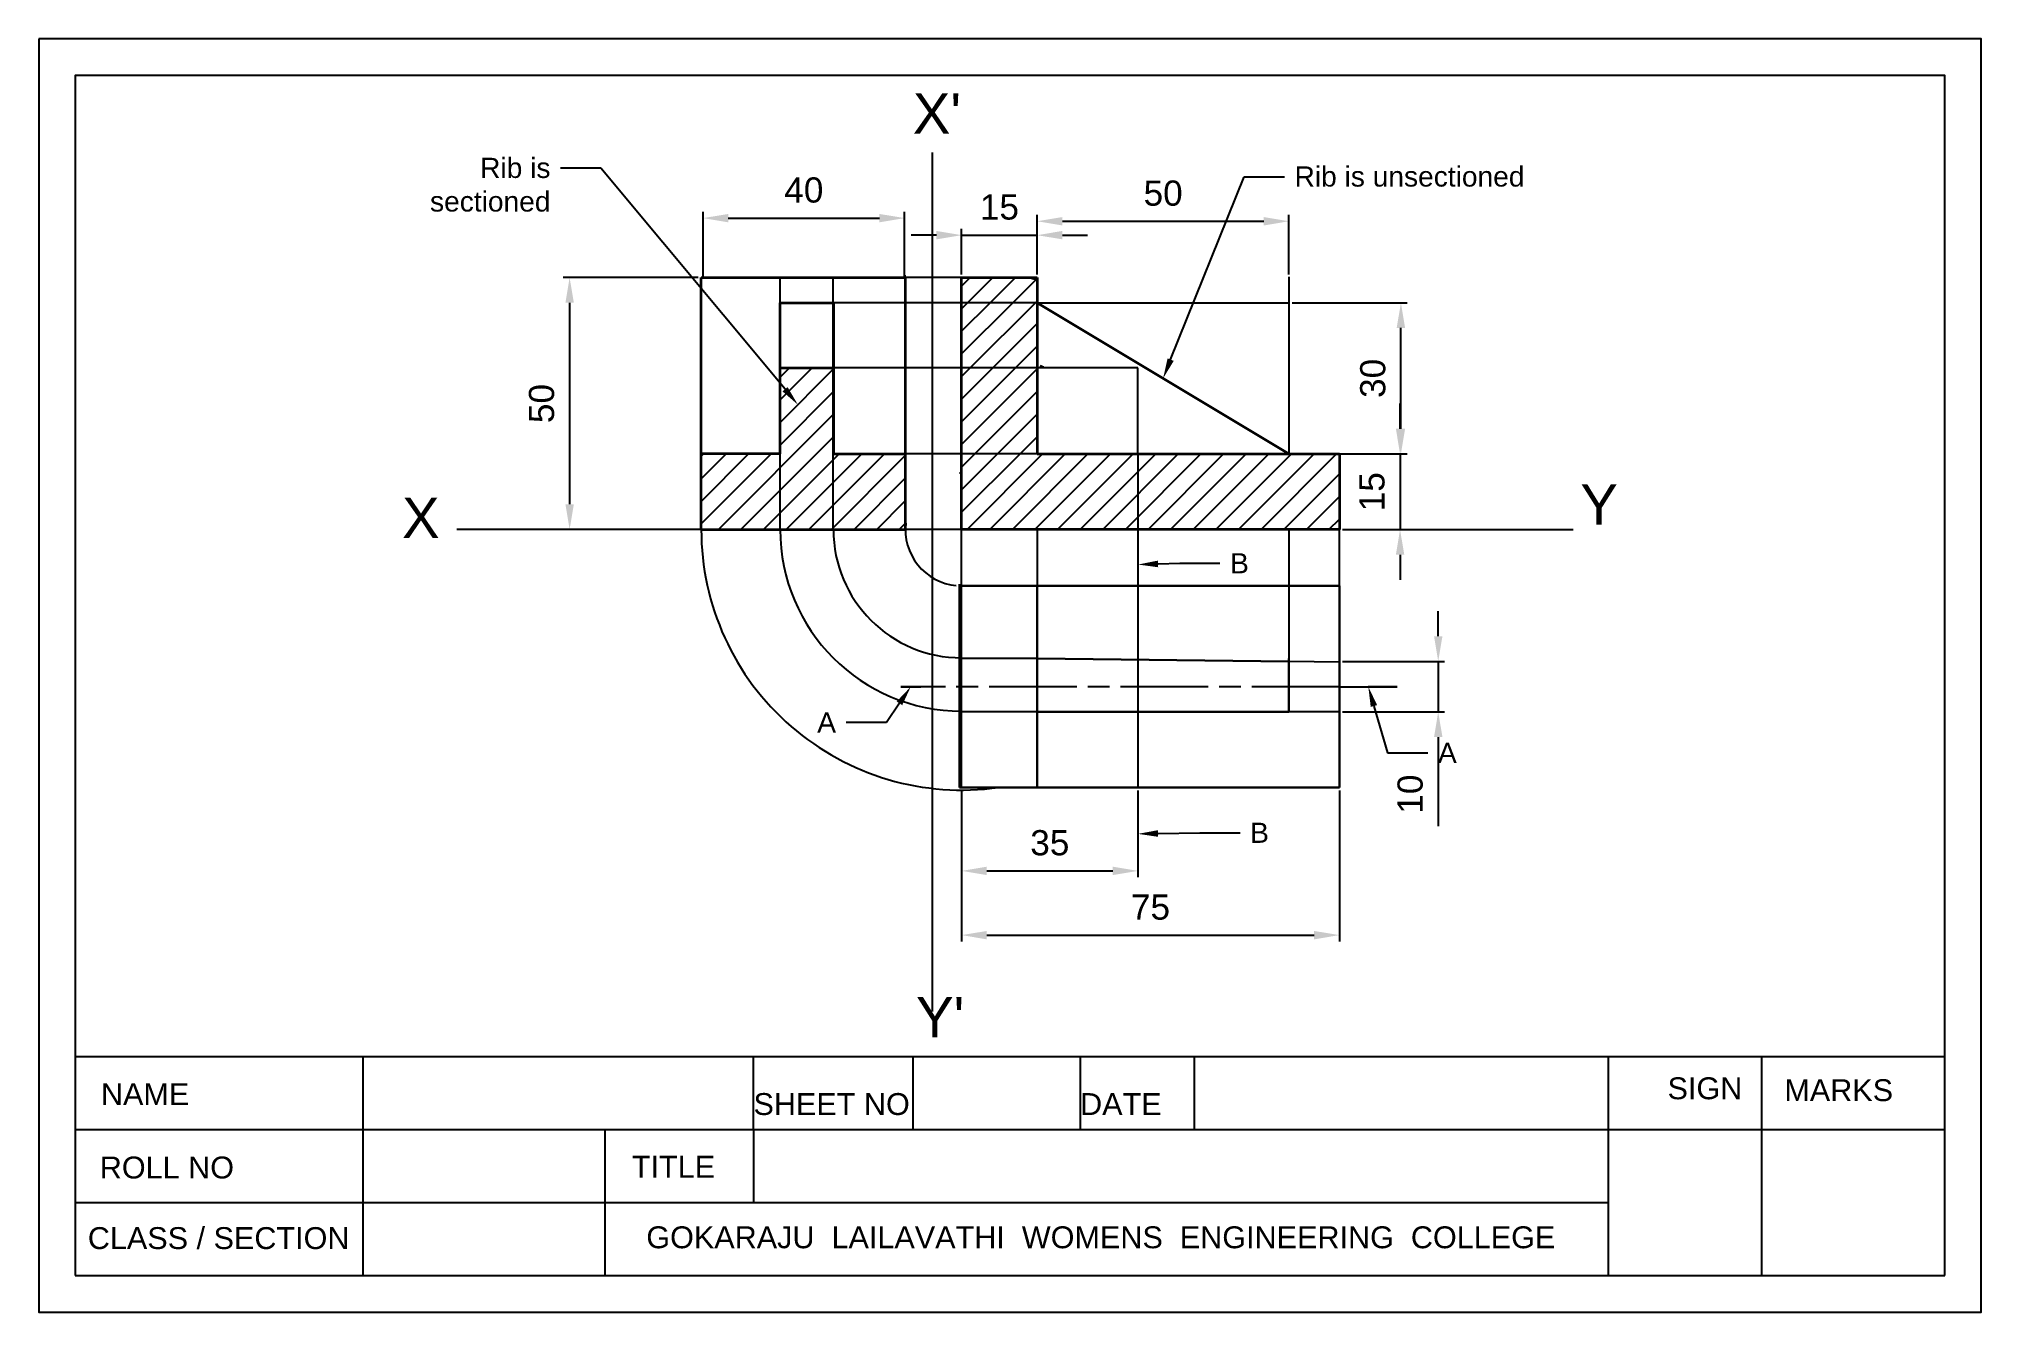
# Model space of a CAD drawing. Header units: millimetres. Extents: x 0 to 266, y 0 to 174.
import ezdxf
from ezdxf import colors
from ezdxf.entities.mleader import LeaderData, LeaderLine
from ezdxf.math import Vec2, Vec3

# ---------------------------------------------------------------- set-up
doc = ezdxf.new("R2010")
doc.units = ezdxf.units.MM
doc.header["$PDMODE"] = 35
doc.linetypes.add('ACAD_ISO08W100', pattern=[36, 24, -3, 6, -3])
doc.styles.get("Standard").update_dxf_attribs({"font": 'arial.ttf'})
doc.dimstyles.new('ISO-25', dxfattribs={"dimtxt": 5, "dimasz": 5, "dimexe": 1.25, "dimexo": 0.625, "dimgap": 3, "dimtad": 1, "dimdec": 0, "dimtxsty": 'Standard', "dimcen": 2.5, "dimadec": 0, "dimazin": 0, "dimtfac": 1, "dimtdec": 0, "dimtmove": 0, "dimatfit": 3, "dimfxl": 1, "dimarcsym": 0})
pattern_1 = [(45, (0.5074, 45.5718), (-1.549607, 1.549607), [])]

# ---------------------------------------------------------------- blocks, each defined once
blk = doc.blocks.new('*D10')
at = {"color": 0, "lineweight": -2, "transparency": 16777216}
for p, q in [((191.78, 92.58), (191.78, 96.03)), ((178.67, 89.13), (192.64, 89.13)), ((191.78, 89.13), (191.78, 82.22)), ((178.67, 82.22), (192.64, 82.22)), ((191.78, 78.77), (191.78, 66.57))]:
    blk.add_line(p, q, dxfattribs=at)
at = {"color": 0, "transparency": 16777216}
for points in [[(191.21, 92.58), (192.36, 92.58), (191.78, 89.13)], [(191.21, 78.77), (192.36, 78.77), (191.78, 82.22)]]:
    blk.add_solid(points, dxfattribs=at)
at = {"layer": 'Defpoints', "color": 0, "transparency": 16777216}
for p in [(178.24, 89.13), (178.24, 82.22), (191.78, 82.22)]:
    blk.add_point(p, dxfattribs=at)
at = {"color": 0, "transparency": 16777216, "insert": (187.95, 70.95), "char_height": 3.451, "attachment_point": 5, "rotation": 90}
blk.add_mtext('10', dxfattribs=at)
blk = doc.blocks.new('*D11')
at = {"color": 0, "lineweight": -2, "transparency": 16777216}
for p, q in [((90.35, 141.71), (71.88, 141.71)), ((72.74, 138.26), (72.74, 110.65)), ((90.35, 107.2), (71.88, 107.2))]:
    blk.add_line(p, q, dxfattribs=at)
at = {"color": 0, "transparency": 16777216}
for points in [[(72.17, 138.26), (73.32, 138.26), (72.74, 141.71)], [(72.17, 110.65), (73.32, 110.65), (72.74, 107.2)]]:
    blk.add_solid(points, dxfattribs=at)
at = {"layer": 'Defpoints', "color": 0, "transparency": 16777216}
for p in [(90.78, 141.71), (72.74, 107.2), (90.78, 107.2)]:
    blk.add_point(p, dxfattribs=at)
at = {"color": 0, "lineweight": -3, "transparency": 16777216, "insert": (68.91, 124.45), "char_height": 3.451, "attachment_point": 5, "rotation": 90}
blk.add_mtext('50', dxfattribs=at)
blk = doc.blocks.new('*D12')
at = {"color": 0, "lineweight": -2, "transparency": 16777216}
for p, q in [((123.02, 147.51), (119.57, 147.51)), ((126.47, 142.14), (126.47, 148.38)), ((126.47, 147.51), (136.82, 147.51)), ((136.82, 142.14), (136.82, 148.38)), ((140.27, 147.51), (143.72, 147.51))]:
    blk.add_line(p, q, dxfattribs=at)
at = {"color": 0, "transparency": 16777216}
for points in [[(123.02, 148.09), (123.02, 146.94), (126.47, 147.51)], [(140.27, 148.09), (140.27, 146.94), (136.82, 147.51)]]:
    blk.add_solid(points, dxfattribs=at)
at = {"layer": 'Defpoints', "color": 0, "transparency": 16777216}
for p in [(136.82, 147.51), (126.47, 141.71), (136.82, 141.71)]:
    blk.add_point(p, dxfattribs=at)
at = {"color": 0, "lineweight": -3, "transparency": 16777216, "insert": (131.64, 151.35), "char_height": 3.451, "attachment_point": 5}
blk.add_mtext('15', dxfattribs=at)
blk = doc.blocks.new('*D13')
at = {"color": 0, "lineweight": -2, "transparency": 16777216}
for p, q in [((136.82, 142.14), (136.82, 150.28)), ((140.27, 149.42), (167.88, 149.42)), ((171.33, 142.14), (171.33, 150.28))]:
    blk.add_line(p, q, dxfattribs=at)
at = {"color": 0, "transparency": 16777216}
for points in [[(140.27, 149.99), (140.27, 148.84), (136.82, 149.42)], [(167.88, 149.99), (167.88, 148.84), (171.33, 149.42)]]:
    blk.add_solid(points, dxfattribs=at)
at = {"layer": 'Defpoints', "color": 0, "transparency": 16777216}
for p in [(171.33, 149.42), (136.82, 141.71), (171.33, 141.71)]:
    blk.add_point(p, dxfattribs=at)
at = {"color": 0, "lineweight": -3, "transparency": 16777216, "insert": (154.08, 153.25), "char_height": 3.451, "attachment_point": 5}
blk.add_mtext('50', dxfattribs=at)
blk = doc.blocks.new('*D14')
at = {"color": 0, "lineweight": -2, "transparency": 16777216}
for p, q in [((186.55, 121), (186.55, 124.45)), ((178.67, 117.55), (187.41, 117.55)), ((186.55, 117.55), (186.55, 107.2)), ((178.67, 107.2), (187.41, 107.2)), ((186.55, 103.74), (186.55, 100.29))]:
    blk.add_line(p, q, dxfattribs=at)
at = {"color": 0, "transparency": 16777216}
for points in [[(185.98, 121), (187.13, 121), (186.55, 117.55)], [(185.98, 103.74), (187.13, 103.74), (186.55, 107.2)]]:
    blk.add_solid(points, dxfattribs=at)
at = {"layer": 'Defpoints', "color": 0, "transparency": 16777216}
for p in [(178.24, 117.55), (178.24, 107.2), (186.55, 107.2)]:
    blk.add_point(p, dxfattribs=at)
at = {"color": 0, "lineweight": -3, "transparency": 16777216, "insert": (182.72, 112.37), "char_height": 3.451, "attachment_point": 5, "rotation": 90}
blk.add_mtext('15', dxfattribs=at)
blk = doc.blocks.new('*D15')
at = {"color": 0, "lineweight": -2, "transparency": 16777216}
for p, q in [((126.47, 71.44), (126.47, 50.77)), ((178.24, 71.44), (178.24, 50.77)), ((129.92, 51.64), (174.78, 51.64))]:
    blk.add_line(p, q, dxfattribs=at)
at = {"color": 0, "transparency": 16777216}
for points in [[(129.92, 52.21), (129.92, 51.06), (126.47, 51.64)], [(174.78, 52.21), (174.78, 51.06), (178.24, 51.64)]]:
    blk.add_solid(points, dxfattribs=at)
at = {"layer": 'Defpoints', "color": 0, "transparency": 16777216}
for p in [(126.47, 71.87), (178.24, 71.87), (178.24, 51.64)]:
    blk.add_point(p, dxfattribs=at)
at = {"color": 0, "lineweight": -3, "transparency": 16777216, "insert": (152.35, 55.46), "char_height": 3.451, "attachment_point": 5}
blk.add_mtext('75', dxfattribs=at)
blk = doc.blocks.new('*D16')
at = {"color": 0, "lineweight": -2, "transparency": 16777216}
for p, q in [((126.47, 71.08), (126.47, 59.58)), ((150.63, 71.44), (150.63, 59.58)), ((129.92, 60.44), (147.18, 60.44))]:
    blk.add_line(p, q, dxfattribs=at)
at = {"color": 0, "transparency": 16777216}
for points in [[(129.92, 61.01), (129.92, 59.86), (126.47, 60.44)], [(147.18, 61.01), (147.18, 59.86), (150.63, 60.44)]]:
    blk.add_solid(points, dxfattribs=at)
at = {"layer": 'Defpoints', "color": 0, "transparency": 16777216}
for p in [(126.47, 71.51), (150.63, 71.87), (150.63, 60.44)]:
    blk.add_point(p, dxfattribs=at)
at = {"color": 0, "lineweight": -3, "transparency": 16777216, "insert": (138.55, 64.27), "char_height": 3.451, "attachment_point": 5}
blk.add_mtext('35', dxfattribs=at)
blk = doc.blocks.new('*D17')
at = {"color": 0, "lineweight": -2, "transparency": 16777216}
for p, q in [((171.76, 138.26), (187.53, 138.26)), ((186.67, 121), (186.67, 134.8)), ((171.76, 117.55), (187.53, 117.55))]:
    blk.add_line(p, q, dxfattribs=at)
at = {"color": 0, "transparency": 16777216}
for points in [[(186.09, 134.8), (187.24, 134.8), (186.67, 138.26)], [(186.09, 121), (187.24, 121), (186.67, 117.55)]]:
    blk.add_solid(points, dxfattribs=at)
at = {"layer": 'Defpoints', "color": 0, "transparency": 16777216}
for p in [(171.33, 138.26), (186.67, 138.26), (171.33, 117.55)]:
    blk.add_point(p, dxfattribs=at)
at = {"color": 0, "lineweight": -3, "transparency": 16777216, "insert": (182.83, 127.9), "char_height": 3.451, "attachment_point": 5, "rotation": 90}
blk.add_mtext('30', dxfattribs=at)
blk = doc.blocks.new('*D18')
at = {"color": 0, "lineweight": -2, "transparency": 16777216}
for p, q in [((91.04, 141.88), (91.04, 150.71)), ((94.49, 149.85), (115.2, 149.85)), ((118.65, 141.88), (118.65, 150.71))]:
    blk.add_line(p, q, dxfattribs=at)
at = {"color": 0, "transparency": 16777216}
for points in [[(94.49, 150.42), (94.49, 149.27), (91.04, 149.85)], [(115.2, 150.42), (115.2, 149.27), (118.65, 149.85)]]:
    blk.add_solid(points, dxfattribs=at)
at = {"layer": 'Defpoints', "color": 0, "transparency": 16777216}
for p in [(118.65, 149.85), (91.04, 141.45), (118.65, 141.45)]:
    blk.add_point(p, dxfattribs=at)
at = {"color": 0, "lineweight": -3, "transparency": 16777216, "insert": (104.84, 153.68), "char_height": 3.451, "attachment_point": 5}
blk.add_mtext('40', dxfattribs=at)
blk = doc.blocks.new('GOKARAJU3')
for p, q in [((5, 169.4), (5, 5)), ((261.19, 169.4), (5, 169.4)), ((261.19, 5), (261.19, 169.4)), ((5, 35), (261.19, 35)), ((44.39, 35), (44.39, 5)), ((97.94, 25), (97.94, 35)), ((119.76, 35), (119.76, 25)), ((142.7, 35), (142.7, 25)), ((158.32, 35), (158.32, 25)), ((215.08, 35), (215.08, 5)), ((236.07, 35), (236.07, 5)), ((5, 25), (261.19, 25)), ((77.59, 25), (77.59, 5)), ((97.94, 25), (97.94, 15)), ((5, 15), (215.08, 15)), ((5, 5), (261.19, 5))]:
    blk.add_line(p, q)
blk.add_lwpolyline([(0, 174.4), (0, 0), (266.19, 0), (266.19, 174.4)], close=True)
at = {"char_height": 3}
for s, width, insert, attachment_point in [('SIGN', 10.7612, (223.21, 32.16), 1), ('MARKS', 16.273, (239.22, 31.9), 1), ('NAME', 15.9424, (8.51, 31.36), 1), ('SHEET NO', 21.0026, (97.94, 30), 1), ('DATE', 14.9315, (142.7, 30), 1), ('ROLL NO', 20.6744, (8.35, 21.31), 1), ('TITLE', 14.1732, (81.27, 21.41), 1), ('CLASS / SECTION', 35.77, (6.71, 11.64), 1), ('GOKARAJU  LAILAVATHI  WOMENS  ENGINEERING  COLLEGE', 147.5066, (145.54, 10.23), 5)]:
    blk.add_mtext_dynamic_manual_height_columns(s, width=width, gutter_width=15, heights=[0], dxfattribs=dict(at, insert=insert, attachment_point=attachment_point))

msp = doc.modelspace()

# ---------------------------------------------------------------- hatches: boundary and pattern name
at = {"lineweight": -2}
h = msp.add_hatch(dxfattribs=at)
h.set_pattern_fill('ANSI31', color=256)
h.set_pattern_definition(pattern_1)
h.paths.add_polyline_path([(136.82, 141.71), (126.47, 141.71), (126.47, 138.26), (136.82, 138.26)])
h.paths.add_polyline_path([(136.82, 129.33), (126.47, 129.33), (126.47, 117.55), (136.82, 117.55)])
h = msp.add_hatch(dxfattribs=at)
h.set_pattern_fill('ANSI31', color=256)
h.set_pattern_definition(pattern_1)
h.paths.add_polyline_path([(136.82, 138.26), (126.47, 138.26), (126.47, 129.33), (136.82, 129.33)])
h.paths.add_polyline_path([(178.24, 117.55), (160.62, 117.55), (150.63, 117.55), (136.82, 117.55), (126.47, 117.55), (126.47, 107.2), (178.24, 107.2)])
h.paths.add_polyline_path([(101.59, 117.55), (90.78, 117.55), (90.78, 107.2), (101.59, 107.2)])
h.paths.add_polyline_path([(108.88, 129.33), (101.59, 129.33), (101.59, 107.2), (108.88, 107.2)])
h.paths.add_polyline_path([(118.75, 117.55), (108.88, 117.55), (108.88, 107.2), (118.75, 107.2)])

# ---------------------------------------------------------------- linework, layer by layer
at = {"lineweight": -3}
for p, q in [((122.42, 158.84), (122.42, 41.17)), ((171.33, 141.8), (171.33, 138.26)), ((171.33, 138.26), (171.33, 129.33)), ((150.63, 117.55), (150.63, 71.87)), ((187.41, 107.2), (210.26, 107.2))]:
    msp.add_line(p, q, dxfattribs=at)
at = {"lineweight": 35}
for p, q in [((90.78, 107.2), (90.78, 141.71)), ((90.78, 141.71), (118.75, 141.71)), ((118.75, 141.71), (118.75, 107.2)), ((126.47, 107.2), (126.47, 141.71)), ((126.47, 141.71), (136.82, 141.71)), ((136.82, 141.71), (136.82, 117.55)), ((101.59, 117.55), (101.59, 138.26)), ((101.59, 138.26), (108.88, 138.26)), ((108.89, 138.26), (108.89, 117.55)), ((101.59, 129.33), (109.06, 129.33)), ((101.59, 117.55), (90.78, 117.55)), ((108.89, 117.55), (118.75, 117.55)), ((136.82, 117.55), (178.24, 117.55)), ((178.24, 117.55), (178.24, 107.2)), ((90.78, 107.2), (118.75, 107.2)), ((178.24, 107.2), (126.47, 107.2))]:
    msp.add_line(p, q, dxfattribs=at)
at = {"lineweight": -2}
for p, q in [((126.47, 141.71), (90.78, 141.71)), ((101.59, 138.26), (101.59, 141.71)), ((108.88, 107.2), (108.88, 141.71)), ((118.75, 107.2), (118.75, 142.04)), ((101.59, 138.26), (101.59, 132.78)), ((118.75, 138.26), (101.59, 138.26)), ((101.59, 138.26), (108.88, 138.26)), ((101.59, 138.26), (108.89, 138.26)), ((108.89, 138.26), (108.88, 138.26)), ((108.88, 138.26), (108.88, 138.26)), ((136.82, 138.26), (118.75, 138.26)), ((101.59, 107.2), (101.59, 132.78)), ((118.36, 129.33), (101.59, 129.33)), ((115.26, 129.33), (115.13, 129.33)), ((126.47, 129.33), (118.36, 129.33)), ((118.75, 117.33), (118.75, 117.55)), ((118.75, 107.2), (118.75, 111.13)), ((136.82, 89.53), (126.47, 89.53)), ((178.24, 89.04), (171.33, 89.13)), ((136.82, 82.22), (126.18, 82.22))]:
    msp.add_line(p, q, dxfattribs=at)
for p, q in [((136.82, 141.71), (136.82, 117.55)), ((136.82, 117.55), (136.82, 138.26)), ((136.82, 138.26), (171.33, 138.26)), ((143.58, 138.26), (171.33, 138.26)), ((150.63, 129.33), (126.47, 129.33)), ((150.63, 117.55), (150.63, 129.33)), ((171.33, 129.33), (171.33, 117.55)), ((136.82, 117.55), (108.88, 117.55)), ((178.24, 107.2), (57.28, 107.2)), ((126.47, 99.48), (126.47, 107.2)), ((136.82, 107.2), (136.82, 71.87)), ((171.33, 107.2), (171.33, 82.22)), ((178.24, 99.48), (178.24, 107.2)), ((178.24, 89.13), (178.24, 89.13)), ((178.24, 82.22), (136.82, 82.22))]:
    msp.add_line(p, q)
at = {"lineweight": 30}
for p, q in [((136.82, 138.26), (171.33, 117.55)), ((171.33, 117.55), (171.33, 117.55)), ((126.18, 71.87), (126.18, 99.73)), ((126.47, 99.48), (178.24, 99.48)), ((136.82, 99.48), (136.82, 71.87)), ((178.24, 99.48), (178.24, 71.87)), ((136.82, 89.53), (171.33, 89.13)), ((171.33, 89.53), (171.33, 82.22)), ((171.33, 82.22), (136.82, 82.22)), ((178.24, 71.87), (126.18, 71.87))]:
    msp.add_line(p, q, dxfattribs=at)
at = {"color": 146, "true_color": 0x105689}
for p, q in [((126.47, 71.87), (126.47, 99.48)), ((126.47, 99.48), (178.24, 99.48)), ((136.82, 99.48), (136.82, 71.87)), ((178.24, 99.48), (178.24, 71.87)), ((171.33, 89.13), (171.33, 82.22)), ((171.33, 82.22), (136.82, 82.22)), ((126.47, 71.87), (178.24, 71.87))]:
    msp.add_line(p, q, dxfattribs=at)
at = {"linetype": 'ACAD_ISO08W100', "lineweight": 25, "ltscale": 0.5}
for p, q in [((178.24, 89.13), (178.24, 82.22)), ((178.24, 85.67), (118.12, 85.67)), ((178.24, 85.67), (186.16, 85.67))]:
    msp.add_line(p, q, dxfattribs=at)
at = {"lineweight": 30, "ltscale": 0.5}
for p, q in [((118.12, 85.67), (120.87, 85.67)), ((182.2, 85.67), (186.16, 85.67))]:
    msp.add_line(p, q, dxfattribs=at)
at = {"linetype": 'Continuous'}
msp.add_lwpolyline([(5, 35), (261.19, 35), (261.19, 169.4), (5, 169.4)], close=True, dxfattribs=at)
at = {"lineweight": -2}
for radius, start, end in [(35.69, 73.1356, 75.2456), (24.88, 62.8753, 64.3406), (7.72, 90, 92.1183), (35.69, 180, 278.1727), (24.88, 180, 270), (17.58, 180, 270), (7.72, 173.4057, 264.5196), (7.72, 267.8817, 270)]:
    msp.add_arc((126.47, 107.2), radius, start, end, dxfattribs=at)

# ---------------------------------------------------------------- block references
msp.add_blockref('GOKARAJU3', (0, 0))

# ---------------------------------------------------------------- texts
at = {"lineweight": -3}
for s, height, p in [("X'", 5.522, (119.78, 161.43)), ('Y', 5.52, (211.26, 107.87)), ('X', 5.52, (49.78, 106.04)), ("Y'", 5.522, (120.22, 37.62))]:
    msp.add_text(s, height=height, dxfattribs=at).set_placement(p)

# ---------------------------------------------------------------- dimensions: what is measured, and where the dimension line sits
for base, p1, p2, picture, middle in [((118.65, 149.85), (91.04, 141.45), (118.65, 141.45), '*D18', (104.84, 153.68)), ((171.33, 149.42), (136.82, 141.71), (171.33, 141.71), '*D13', (154.08, 153.25)), ((136.82, 147.51), (126.47, 141.71), (136.82, 141.71), '*D12', (131.64, 151.35)), ((178.24, 51.64), (126.47, 71.87), (178.24, 71.87), '*D15', (152.35, 55.46)), ((150.63, 60.44), (126.47, 71.51), (150.63, 71.87), '*D16', (138.55, 64.27))]:
    dim = msp.add_linear_dim(base=base, p1=p1, p2=p2, dimstyle='ISO-25', override={"dimscale": 0.690228, "dimlfac": 1.448796}, dxfattribs=at)
    dim.commit()
    dim.dimension.update_dxf_attribs({"geometry": picture, "text_midpoint": middle})
for base, p1, p2, picture, middle in [((72.74, 107.2), (90.78, 141.71), (90.78, 107.2), '*D11', (68.91, 124.45)), ((186.67, 138.26), (171.33, 117.55), (171.33, 138.26), '*D17', (182.83, 127.9)), ((186.55, 107.2), (178.24, 117.55), (178.24, 107.2), '*D14', (182.72, 112.37))]:
    dim = msp.add_linear_dim(base=base, p1=p1, p2=p2, angle=90, dimstyle='ISO-25', override={"dimscale": 0.690228, "dimlfac": 1.448796}, dxfattribs=at)
    dim.commit()
    dim.dimension.update_dxf_attribs({"geometry": picture, "text_midpoint": middle})
dim = msp.add_linear_dim(base=(191.78, 82.22), p1=(178.24, 89.13), p2=(178.24, 82.22), angle=90, dimstyle='ISO-25', override={"dimscale": 0.690228, "dimlfac": 1.448796})
dim.commit()
dim.dimension.update_dxf_attribs({"geometry": '*D10', "text_midpoint": (187.95, 70.95)})

# ---------------------------------------------------------------- leaders
ml = msp.add_multileader_mtext('Standard', dxfattribs=at)
ml.set_content('Rib is sectioned', color=256)
ml.set_leader_properties()
ml.build(insert=Vec2(0, 0))
ml.multileader.update_dxf_attribs({"arrow_head_size": 2.76})
ctx = ml.context
ctx.base_point, ctx.char_height, ctx.arrow_head_size, ctx.landing_gap_size, ctx.plane_origin = Vec3(52.63, 156.71), 2.7609, 2.76, 1.38, Vec3(104.03, 124.29)
ctx.text_align_type = 2
notes = []
notes.append((ctx, [(0, (1, 1, 0), (77.03, 156.71), (-1, 0), 5.52, [(0, [(104.03, 124.29)], 0, [])])]))
ctx.mtext.insert, ctx.mtext.width, ctx.mtext.alignment, ctx.mtext.flow_direction = Vec3(70.12, 158.11), 20.3842, 3, 5
ml = msp.add_multileader_mtext('Standard', dxfattribs=at)
ml.set_content('Rib is unsectioned', color=256)
ml.set_leader_properties()
ml.build(insert=Vec2(0, 0))
ml.multileader.update_dxf_attribs({"arrow_head_size": 2.76})
ctx = ml.context
ctx.base_point, ctx.char_height, ctx.arrow_head_size, ctx.landing_gap_size, ctx.plane_origin = Vec3(170.71, 155.52), 2.7609, 2.76, 1.38, Vec3(154.08, 127.9)
notes.append((ctx, [(0, (1, 1, 0), (165.19, 155.52), (1, 0), 5.52, [(0, [(154.08, 127.9)], 0, [])])]))
ctx.mtext.insert, ctx.mtext.width, ctx.mtext.flow_direction = Vec3(172.09, 156.93), 40.0889, 5
ml = msp.add_multileader_mtext('Standard', dxfattribs=at)
ml.set_content('B', color=256)
ml.set_leader_properties()
ml.build(insert=Vec2(0, 0))
ml.multileader.update_dxf_attribs({"arrow_head_size": 2.76})
ctx = ml.context
ctx.base_point, ctx.char_height, ctx.arrow_head_size, ctx.landing_gap_size, ctx.plane_origin = Vec3(161.88, 102.57), 2.76, 2.76, 1.38, Vec3(150.63, 102.4)
notes.append((ctx, [(0, (1, 1, 0), (156.35, 102.57), (1, 0), 5.52, [(0, [(150.63, 102.4)], 0, [])])]))
ctx.mtext.insert, ctx.mtext.flow_direction = Vec3(163.26, 103.95), 5
at = {"lineweight": 25, "ltscale": 0.5}
ml = msp.add_multileader_mtext('Standard', dxfattribs=at)
ml.set_content('A', color=256)
ml.set_leader_properties()
ml.build(insert=Vec2(0, 0))
ml.multileader.update_dxf_attribs({"arrow_head_size": 2.76})
ctx = ml.context
ctx.base_point, ctx.char_height, ctx.arrow_head_size, ctx.landing_gap_size, ctx.plane_origin = Vec3(105.3, 80.77), 2.76, 2.76, 1.38, Vec3(119.5, 85.67)
ctx.text_align_type = 2
notes.append((ctx, [(0, (1, 1, 0), (116.16, 80.77), (-1, 0), 5.52, [(0, [(119.5, 85.67)], 0, [])])]))
ctx.mtext.insert, ctx.mtext.alignment, ctx.mtext.flow_direction = Vec3(109.25, 82.15), 3, 5
ml = msp.add_multileader_mtext('Standard', dxfattribs=at)
ml.set_content('A', color=256)
ml.set_leader_properties()
ml.build(insert=Vec2(0, 0))
ml.multileader.update_dxf_attribs({"arrow_head_size": 2.76})
ctx = ml.context
ctx.base_point, ctx.char_height, ctx.arrow_head_size, ctx.landing_gap_size, ctx.plane_origin = Vec3(190.37, 76.6), 2.76, 2.76, 1.38, Vec3(182.2, 85.67)
notes.append((ctx, [(0, (1, 1, 0), (184.84, 76.6), (1, 0), 5.52, [(0, [(182.2, 85.67)], 0, [])])]))
ctx.mtext.insert, ctx.mtext.flow_direction = Vec3(191.75, 77.98), 5
ml = msp.add_multileader_mtext('Standard', dxfattribs=at)
ml.set_content('B', color=256)
ml.set_leader_properties()
ml.build(insert=Vec2(0, 0))
ml.multileader.update_dxf_attribs({"arrow_head_size": 2.76})
ctx = ml.context
ctx.base_point, ctx.char_height, ctx.arrow_head_size, ctx.landing_gap_size, ctx.plane_origin = Vec3(164.63, 65.66), 2.76, 2.76, 1.38, Vec3(150.63, 65.51)
notes.append((ctx, [(0, (1, 1, 0), (159.11, 65.66), (1, 0), 5.52, [(0, [(150.63, 65.51)], 0, [])])]))
ctx.mtext.insert, ctx.mtext.flow_direction = Vec3(166.01, 67.04), 5
for ctx, leaders in notes:
    for number, flags, end, landing, length, lines in leaders:
        leader = LeaderData()
        leader.index, (leader.has_last_leader_line, leader.has_dogleg_vector, leader.attachment_direction) = number, flags
        leader.last_leader_point, leader.dogleg_vector, leader.dogleg_length = Vec3(end), Vec3(landing), length
        for number, points, colour, breaks in lines:
            line = LeaderLine()
            line.index, line.vertices, line.color, line.breaks = number, Vec3.list(points), colors.encode_raw_color(colour), breaks
            leader.lines.append(line)
        ctx.leaders.append(leader)

doc.saveas('drawing.dxf')
